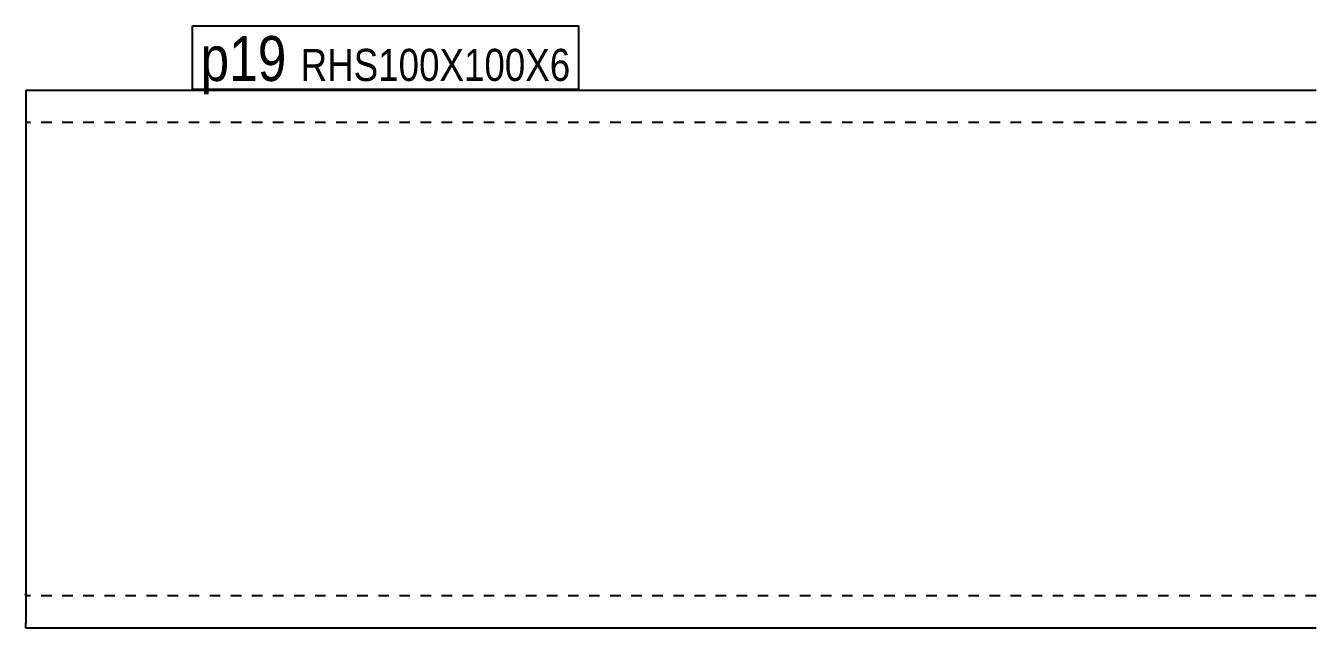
# Model space of a CAD drawing. Header units: millimetres. Extents: x 8 to 12767, y -5 to 186.
# Drawn here: x 7.5 to 247.5, y 25 to 137 of the extents above; entities that cross this region are included whole.
import ezdxf

# ---------------------------------------------------------------- set-up
doc = ezdxf.new("R2010")
doc.units = ezdxf.units.MM
doc.linetypes.add('DXK_LINE_DOT2', pattern=[3.9198, 1.9599, -1.9599])
doc.layers.add('STÅL', color=7, linetype='Continuous')
doc.layers.add('TEKST', color=7, linetype='Continuous')
doc.styles.add('Arial Narrow', font='ARIALN.TTF', dxfattribs={"height": 0.2})

msp = doc.modelspace()

# ---------------------------------------------------------------- linework, layer by layer
at = {"layer": 'STÅL', "color": 2, "linetype": 'Continuous'}
for p, q in [((247.5, 125), (7.5, 125)), ((7.5, 125), (7.5, 25.91)), ((7.5, 25), (7.5, 25.91)), ((247.5, 25), (7.5, 25))]:
    msp.add_line(p, q, dxfattribs=at)
at = {"layer": 'STÅL', "color": 7, "linetype": 'DXK_LINE_DOT2'}
for p, q in [((247.5, 119), (7.5, 119)), ((7.5, 31), (7.5, 31.46)), ((247.5, 31), (7.5, 31))]:
    msp.add_line(p, q, dxfattribs=at)
at = {"layer": 'TEKST', "color": 7, "linetype": 'Continuous'}
for p, q in [((38.5, 137), (110.37, 137)), ((38.5, 125.25), (38.5, 137)), ((110.37, 125.25), (110.37, 137)), ((38.5, 125.25), (110.37, 125.25))]:
    msp.add_line(p, q, dxfattribs=at)

# ---------------------------------------------------------------- wipeouts: each hides what was drawn before it
at = {"color": 0}
for points in [[(56, 126.75), (56, 135.5), (40, 135.5), (40, 126.75)], [(108.87, 126.75), (108.87, 133), (58.62, 133), (58.62, 126.75)]]:
    msp.add_wipeout(points, dxfattribs=at).dxf.layer = 'TEKST'

# ---------------------------------------------------------------- next in the draw order: wipeouts: each hides what was drawn before it
for points in [[(56, 126.75), (56, 135.5), (40, 135.5), (40, 126.75)], [(108.87, 126.75), (108.87, 133), (58.62, 133), (58.62, 126.75)]]:
    msp.add_wipeout(points, dxfattribs=at).dxf.layer = 'TEKST'

# ---------------------------------------------------------------- next in the draw order: texts
at = {"layer": 'TEKST', "color": 3, "style": 'Arial Narrow'}
for s, height, p in [('p19', 8.351, (40, 126.75)), ('RHS100X100X6', 5.9652, (58.62, 126.75))]:
    msp.add_text(s, height=height, dxfattribs=at).set_placement(p)

doc.saveas('drawing.dxf')
